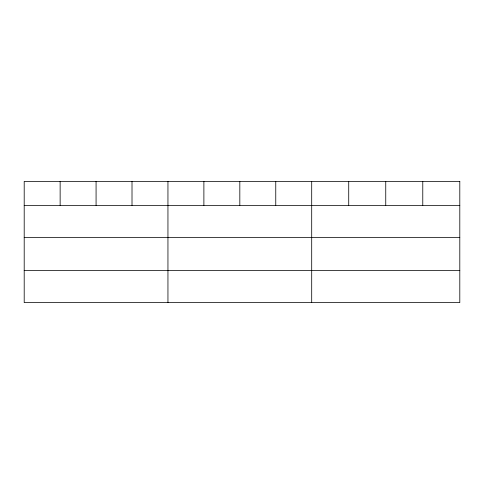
<?xml version="1.0" encoding="UTF-8"?>
<svg xmlns="http://www.w3.org/2000/svg" width="484" height="484" viewBox="0 0 484 484"><rect width="100%" height="100%" fill="white"/><g stroke="black" fill="none" stroke-linecap="round" stroke-linejoin="round"><path stroke-width="0.73" d="M24.2 205.379L459.8 205.379M24.2 237.463L459.8 237.463M24.2 270.52L459.8 270.52M422.774 181.397L422.774 205.379M385.748 181.397L385.748 205.379M348.722 181.397L348.722 205.379M311.696 181.397L311.696 302.603M275.759 181.397L275.759 205.379M239.822 181.397L239.822 205.379M203.885 181.397L203.885 205.379M167.948 181.397L167.948 302.603M132.011 181.397L132.011 205.379M96.074 181.397L96.074 205.379M60.137 181.397L60.137 205.379M459.8 181.397L24.2 181.397L24.2 302.603L459.8 302.603L459.8 181.397"/></g></svg>
